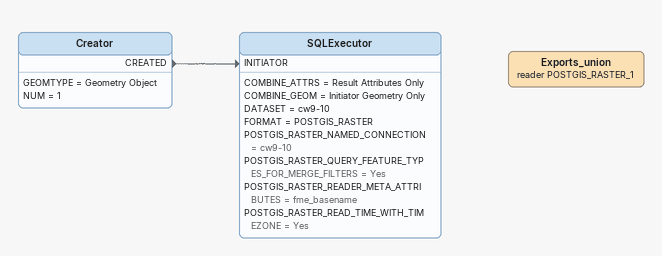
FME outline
Creator
    GEOMTYPE = Geometry Object
    NUM = 1
    CREATED -> SQLExecutor [INITIATOR]
SQLExecutor
    COMBINE_ATTRS = Result Attributes Only
    COMBINE_GEOM = Initiator Geometry Only
    DATASET = cw9-10
    FORMAT = POSTGIS_RASTER
    POSTGIS_RASTER_NAMED_CONNECTION = cw9-10
    POSTGIS_RASTER_QUERY_FEATURE_TYPES_FOR_MERGE_FILTERS = Yes
    POSTGIS_RASTER_READER_META_ATTRIBUTES = fme_basename
    POSTGIS_RASTER_READ_TIME_WITH_TIMEZONE = Yes
Exports_union (reader POSTGIS_RASTER_1)
